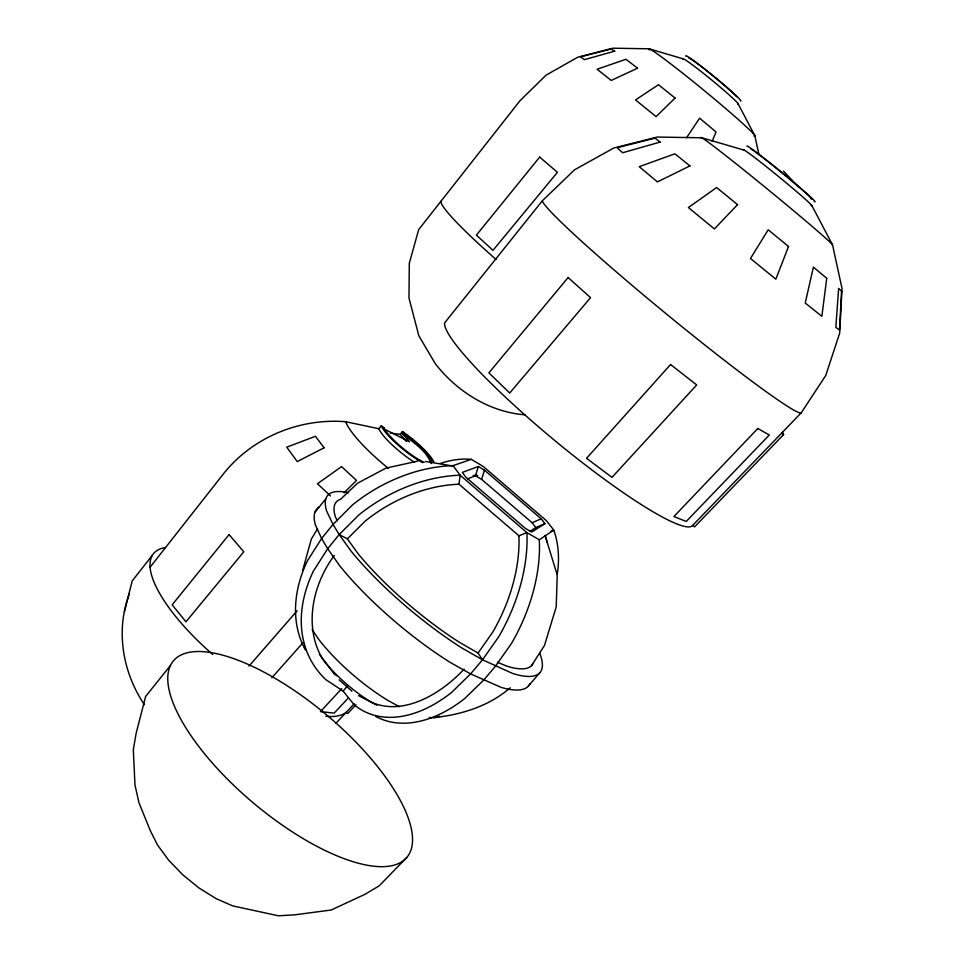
<?xml version="1.0" encoding="UTF-8"?>
<svg xmlns="http://www.w3.org/2000/svg" width="964" height="964" viewBox="0 0 964 964"><rect width="100%" height="100%" fill="white"/><g stroke="black" fill="none" stroke-linecap="round" stroke-linejoin="round"><path stroke-width="1.45" d="M464.058 669.161C442.054 692.983 403.94 716.794 371.248 702.141A63.323 19.943 39.9 0 1 322.615 659.063C303.383 626.684 312.649 584.449 334.291 555.493M440.452 463.431A138.599 85.639 -62.5 0 1 471.276 459.346L483.277 466.504L546.299 520.548L553.758 530.092L539.298 539.78L526.91 532.634L518.909 535.779L458.997 484.217L460.105 475.192L453.032 465.636A137.442 102.172 -33.4 0 0 352.595 504.847L332.99 524.416L321.614 538.502L307.504 560.65A137.442 102.172 -33.4 0 0 305.528 650.218M212.731 654.496A125.031 42.006 38.7 0 1 150.071 567.302L150.095 567.23A124.946 41.97 38.7 0 1 165.398 547.528M124.464 611.646L132.201 580.931L152.433 555.131M129.525 593.414C115.306 630.167 122.621 672.607 144.467 704.78M302.78 570.037L311.312 539.141L317.421 529.031M467.709 478.807L475.505 475.758L478.325 466.492L484.446 470.131L541.19 518.801L544.973 523.657L531.682 532.032L525.404 528.405L465.925 477.276L462.322 472.408L478.325 466.492M544.973 523.657L535.839 527.585L532.104 522.717L481.626 479.373L484.446 470.131M712.143 141.262L716.059 131.935L699.599 118.186L686.525 137.804M531.526 665.606L544.479 645.482L556.228 606.874L557.216 574.966L545.094 535.43M744.341 150.203L701.864 137.792L657.255 137.045L613.767 148.01L574.532 169.821L542.322 200.825L444.609 322.916A160.41 22.413 39.6 0 0 560.18 444.97A160.41 22.413 39.6 0 0 692.622 525.428L801.289 412.749L825.726 375.526L839.68 333.11L842.042 288.537L832.571 245.001L811.917 205.645M539.599 652.857A138.238 35.017 39.8 0 1 512.728 673.487L482.518 659.81L478.06 653.038L492.761 632.095A128.851 79.566 -62.5 0 0 518.909 535.779M482.518 659.81L498.81 636.626A138.599 85.639 -62.5 0 0 526.91 532.634L460.105 475.192A138.491 102.365 -33.4 0 0 358.957 514.86L339.171 534.562L327.688 548.733L313.445 571.013A138.491 102.365 -33.4 0 0 325.965 679.741L343.124 691.092L354.125 704.732A138.599 85.639 -62.5 0 0 451.598 692.429L470.589 673.908L482.518 659.81L461.672 647.868A138.238 35.017 39.8 0 1 351.233 551.312L339.171 534.562L332.99 524.416L326.639 511.077A138.238 35.017 39.8 0 1 348.329 492.724M150.095 567.23L223.118 474.264A130.224 116.728 -16 0 1 345.763 421.738L378.9 428.739L381.274 425.787L383.865 427.57A30.776 6.29 39 0 0 400.181 445.983A30.776 6.29 39 0 0 424.16 462.334M170.435 665.485L145.648 696.442L136.141 733.267L133.309 749.727L134.984 785.094L139.033 802.904L150.239 830.51L157.506 844.994L168.652 860.177L182.895 874.926L199.162 888.097L216.201 898.677L232.722 905.895L278.451 915.8L295.105 914.788L331.134 910.016L364.946 894.351L379.226 885.832L406.892 857.321A152.565 57.262 40.1 0 0 263.955 672.125A152.565 57.262 40.1 0 0 199.717 747.69A152.565 57.262 40.1 0 0 406.892 857.321M314.891 512.378L325.892 498.689M383.118 428.498L383.877 427.642M390.372 433.101L400.132 434.354L402.458 431.474L409.098 436.331A34.089 6.965 39 0 1 433.824 461.816M384.443 429.161L409.495 441.813L402.229 433.583L402.964 432.679L402.458 431.474M343.124 691.092L347.474 685.85M528.356 686.103L539.768 672.788M249.013 666.1L297.117 610.778M271.836 677.764L303.576 642.072M341.702 688.658L320.494 711.601L334.159 713.131L348.486 697.779M335.894 723.313L354.258 703.732M355.945 704.768L347.787 713.456L346.1 712.432A125.031 42.006 38.7 0 1 325.88 716.264M782.527 432.209L783.563 434.644L694.586 526.85L692.622 525.428M344.16 492.785L356.475 480.421L341.545 466.588L317.457 483.747L330.507 495.942M339.171 534.562L347.365 538.864L365.248 521.078A128.778 95.135 -33.5 0 1 458.997 484.217M510.209 687.778C489.314 706.01 461.322 714.77 434.077 717.602M529.79 531.369L535.839 527.585M551.155 531.212L553.758 530.092A138.491 102.365 -33.4 0 1 557.252 574.086M532.104 522.717L541.19 518.801M453.032 465.636L471.276 459.346M417.569 461.154L385.937 468.13L357.536 483.205L340.533 499.304A127.369 32.246 39.8 0 0 335.364 516.764L337.292 520.753M525.452 414.833C489.748 412.315 456.828 391.492 435.234 363.597L418.81 335.713L408.977 297.997L409.302 263.28L418.701 229.577L520.126 100.569L546.13 75.108L577.798 57.201L612.923 48.2L649.001 48.79L683.416 58.925M425.389 461.443L453.598 466.118M497.376 662.22L506.413 666.016A127.369 32.246 39.8 0 0 532.935 663.642M377.117 705.274L358.512 695.61M399.433 706.684L388.179 700.623A89.797 27.366 39.9 0 1 318.325 638.855L312.143 629.516M478.06 653.038L459.467 642.349A127.369 32.246 39.8 0 1 358.186 553.83L347.365 538.864M475.505 475.758L481.626 479.373M336.689 675.728L334.339 674.197L319.397 654.17M402.964 432.679L408.965 437.066A30.776 6.29 39 0 1 431.896 462.612M402.229 433.583C412.869 442.102 426.209 450.296 431.161 463.527M781.623 433.149L783.563 434.644M351.968 691.2L339.123 679.813M783.479 171.098L798.493 187.016M400.132 434.354L406.338 441.416M738.135 103.835L754.8 135.611L758.981 154.734M381.274 425.787L381.286 425.871A34.089 6.965 39 0 0 422.594 462.684M378.9 428.739L378.912 428.823A34.077 7.037 39 0 0 414.484 462.298M345.763 421.75L345.787 421.919A65.769 14.038 39 0 0 388.359 468.335M801.289 412.749A167.628 9.351 39.4 0 1 671.872 318.457A167.628 9.351 39.4 0 1 542.322 200.825M701.491 138.201A84.928 2.097 39.3 0 1 762.644 185.184A84.928 2.097 39.3 0 1 832.571 245.001M743.883 150.336A44.007 1.506 39.3 0 1 780.394 178.051A44.007 1.506 39.3 0 1 811.049 205.44M747.112 146.42A44.031 1.627 39.3 0 1 783.732 174.038A44.031 1.627 39.3 0 1 814.315 201.548M750.86 148.974A39.741 1.47 39.3 0 1 753.39 150.553M754.33 151.215A39.741 1.47 39.3 0 1 786.552 176.569M787.552 177.4A39.741 1.47 39.3 0 1 811.086 198.873M473.24 475.397A128.2 80.024 -62.5 0 1 477.626 475.469M529.887 683.862A137.96 36.246 39.8 0 1 500.943 687.308L470.589 673.908L449.682 662.087A137.96 36.246 39.8 0 1 339.593 565.603L327.688 548.733L321.614 538.502L315.421 525.019A137.96 36.246 39.8 0 1 319.096 507.052M545.588 536.791A128.887 95.291 -33.4 0 1 547.142 542.515M539.298 539.78A137.756 85.977 -62.5 0 1 511.619 643.241L495.412 666.269L483.53 680.259L464.588 698.635A137.756 85.977 -62.5 0 1 375.767 716.469M439.692 716.144A89.797 27.366 39.9 0 1 429.245 717.517M496.026 259.473A130.55 11.821 39.2 0 1 440.982 201.235M649.206 49.983A68.745 3.013 39.4 0 1 702.925 89.507A68.745 3.013 39.4 0 1 753.993 135.96M683.356 59.491A35.62 1.832 39.4 0 1 711.456 79.831A35.62 1.832 39.4 0 1 737.797 104.172M688.682 57.912A32.161 1.723 39.4 0 1 710.769 74.071A32.161 1.723 39.4 0 1 736.689 96.737M685.946 56.274A35.632 1.916 39.4 0 1 714.107 76.554A35.632 1.916 39.4 0 1 740.412 100.979M841.572 291.104L839.511 330.037L835.836 327.374L838.632 288.405L841.572 291.104M826.738 278.283L821.858 316.349L805.229 302.997L813.411 267.136L826.738 278.283M788.504 246.483L775.851 279.186L750.474 258.509L768.224 229.769L788.504 246.483M229.071 534.586L172.17 604.814L185.956 621.816L243.796 551.782L229.071 534.586M539.683 157.096L476.397 235.144L492.99 250.327L557.421 172.315L539.683 157.096M568.109 277.524L488.905 372.863L509.703 393.011L590.546 297.671L568.109 277.524M670.57 364.525L586.546 458.286L611.995 477.385L696.707 384.949L670.57 364.525M737.556 204.621L714.396 228.938L688.404 207.537L716.614 187.546L737.556 204.621M757.8 428.498L673.92 516.535L686.223 521.452L769.308 435.005L757.8 428.498M675.053 98.051L656.074 116.62L635.517 99.931L658.472 84.699L675.053 98.051M324.085 447.79L297.237 461.575L286.754 447.176L315.433 436.282L324.085 447.79M689.935 165.904L657.448 181.907L639.216 166.688L674.896 153.806L689.935 165.904M637.566 68.191L611.236 80.446L597.065 69.263L625.913 59.274L637.566 68.191M660.123 142.07L622.708 152.734L617.044 147.733L655.014 138.165L660.123 142.07M614.695 51.152L584.461 59.635L580.4 56.864L611.068 49.007L614.695 51.152"/></g></svg>
